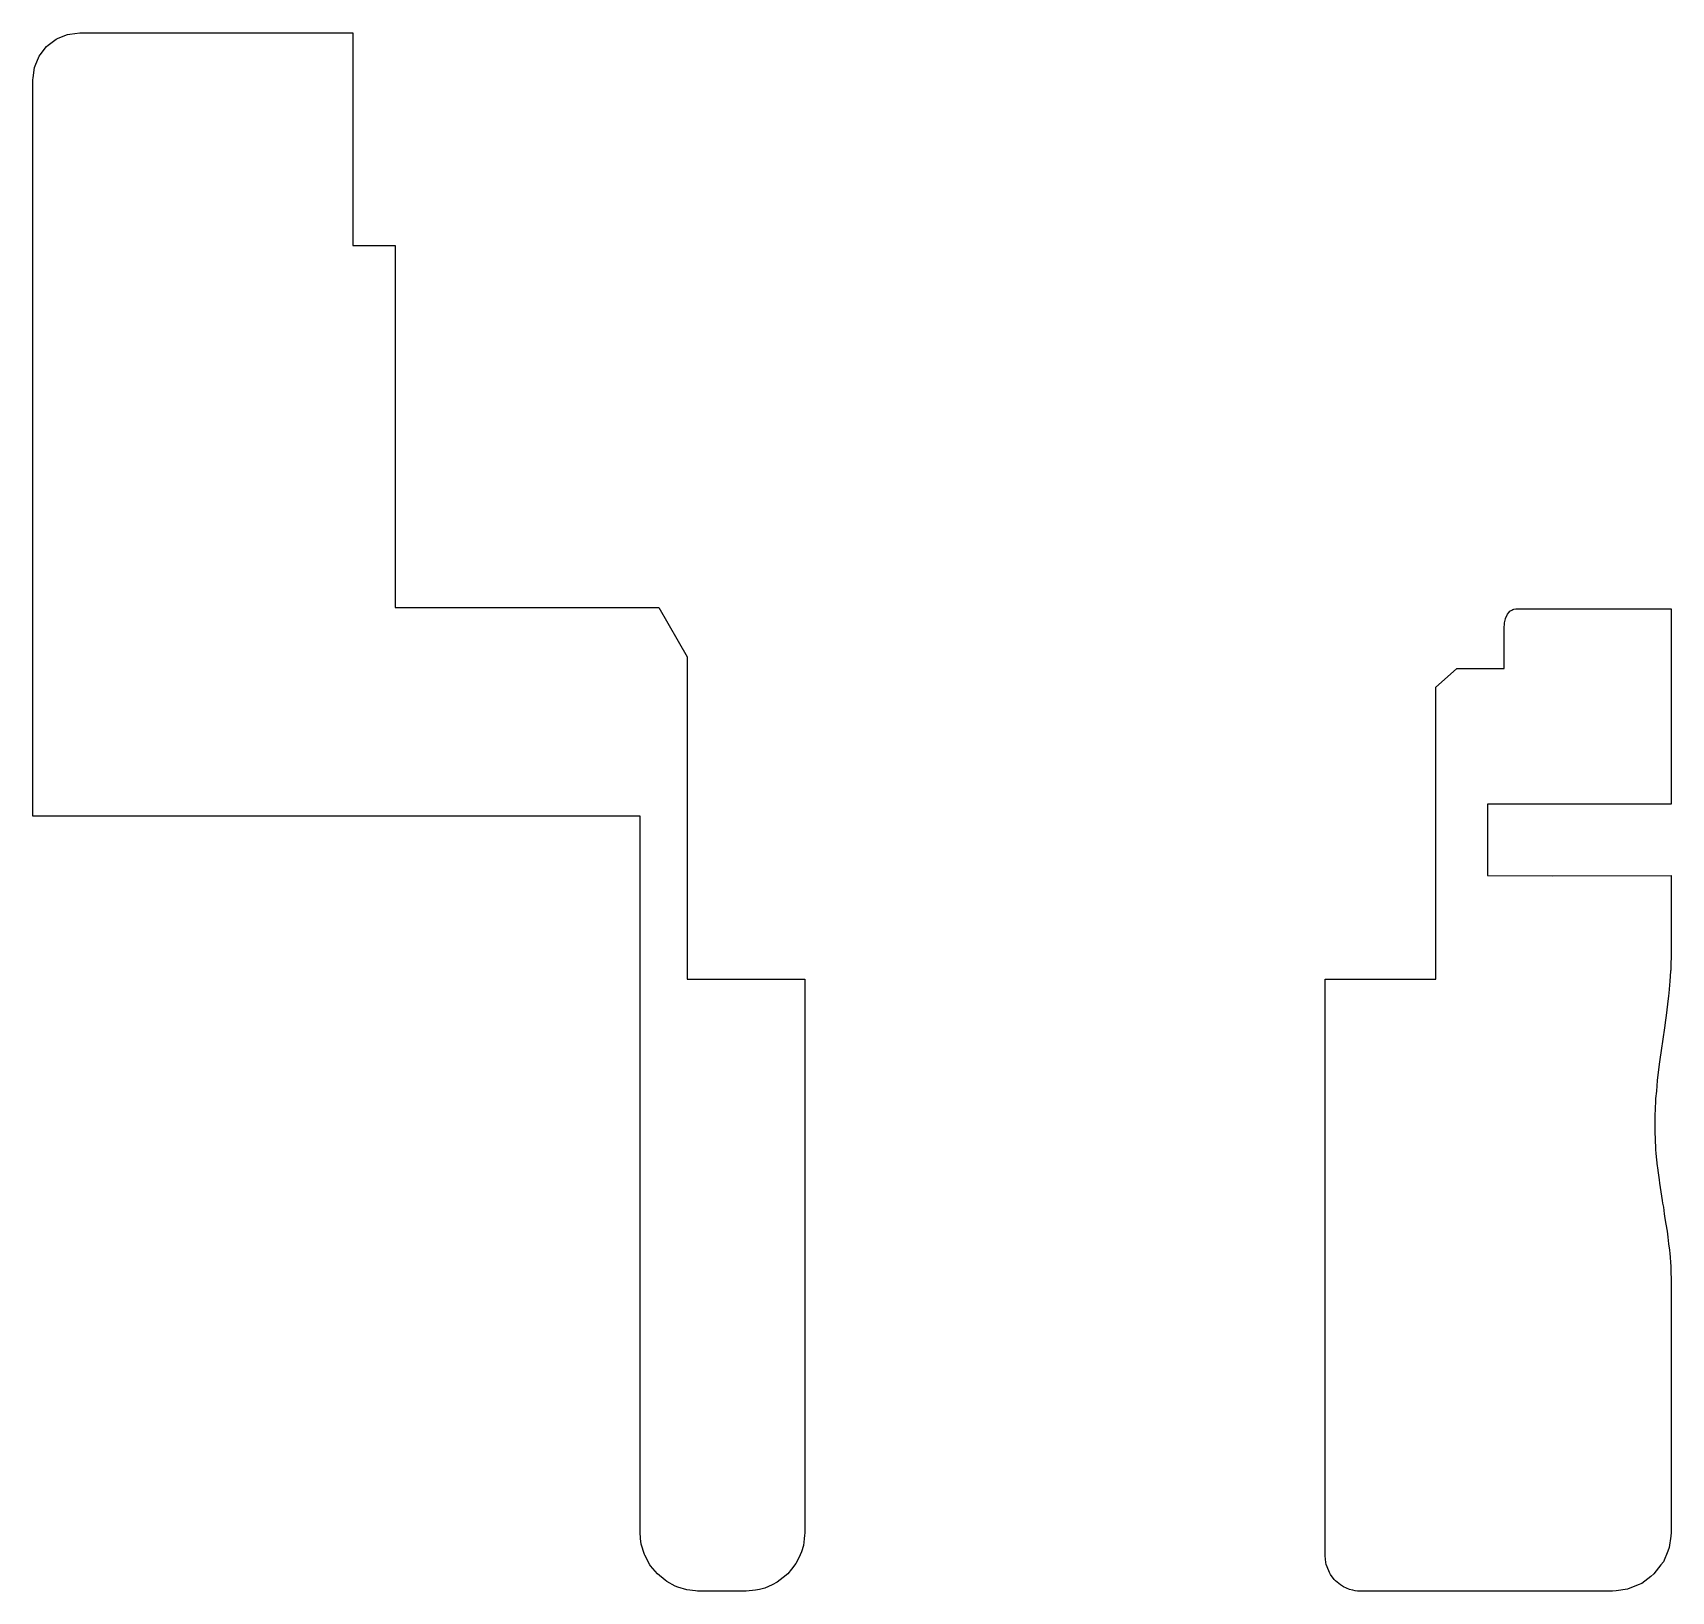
# Model space of a CAD drawing. Header units: metres. Extents: x 2.4 to 72, y -16 to 50.2.
import ezdxf

# ---------------------------------------------------------------- set-up
doc = ezdxf.new("R2010")
doc.units = ezdxf.units.M

msp = doc.modelspace()

# ---------------------------------------------------------------- linework, layer by layer
for p, q in [((3.48, 49.965), (3.882, 50.132)), ((3.882, 50.132), (3.968, 50.143)), ((3.968, 50.143), (4.4, 50.2)), ((4.4, 50.2), (6.857, 50.2)), ((6.857, 50.2), (7.111, 50.2)), ((7.111, 50.2), (7.454, 50.2)), ((7.454, 50.2), (7.887, 50.2)), ((7.887, 50.2), (8.394, 50.2)), ((8.394, 50.2), (8.922, 50.2)), ((8.922, 50.2), (9.38, 50.2)), ((9.38, 50.2), (11.294, 50.2)), ((11.294, 50.2), (11.407, 50.2)), ((11.407, 50.2), (11.596, 50.2)), ((11.596, 50.2), (11.819, 50.2)), ((11.819, 50.2), (12.033, 50.2)), ((12.033, 50.2), (12.209, 50.2)), ((12.209, 50.2), (12.473, 50.2)), ((12.473, 50.2), (12.648, 50.2)), ((12.648, 50.2), (12.772, 50.2)), ((12.772, 50.2), (14.007, 50.2)), ((14.007, 50.2), (14.189, 50.2)), ((14.189, 50.2), (16, 50.2)), ((16, 50.2), (16, 49.358)), ((2.72, 49.268), (2.986, 49.614)), ((2.986, 49.614), (3.054, 49.667)), ((3.054, 49.667), (3.4, 49.932)), ((3.4, 49.932), (3.48, 49.965)), ((2.468, 48.718), (2.501, 48.797)), ((2.501, 48.797), (2.668, 49.2)), ((2.668, 49.2), (2.72, 49.268)), ((16, 49.358), (16, 45.2)), ((2.4, 48.2), (2.411, 48.286)), ((2.4, 47.704), (2.4, 48.2)), ((2.411, 48.286), (2.468, 48.718)), ((2.4, 43.954), (2.4, 47.704)), ((16, 45.2), (16, 44.04)), ((2.4, 43.483), (2.4, 43.954)), ((16, 44.04), (16, 43.89)), ((16, 43.89), (16, 42.662)), ((2.4, 43.39), (2.4, 43.483)), ((2.4, 43.297), (2.4, 43.39)), ((2.4, 42.848), (2.4, 43.297)), ((2.4, 42.754), (2.4, 42.848)), ((2.4, 41.2), (2.4, 42.754)), ((16, 42.662), (16, 42.564)), ((16, 42.564), (16, 41.204)), ((2.4, 40.789), (2.4, 41.2)), ((16, 41.204), (16, 41.2)), ((16, 41.2), (16, 41.161)), ((16, 41.161), (17.749, 41.161)), ((17.749, 41.161), (17.8, 41.161)), ((17.8, 41.161), (17.8, 40.312)), ((2.4, 40.448), (2.4, 40.789)), ((2.4, 40.192), (2.4, 40.448)), ((2.4, 36.272), (2.4, 40.192)), ((17.8, 40.312), (17.8, 39.813)), ((17.8, 39.813), (17.8, 25.785)), ((2.4, 36.033), (2.4, 36.272)), ((2.4, 35.863), (2.4, 36.033)), ((2.4, 33.545), (2.4, 35.863)), ((2.4, 28.685), (2.4, 33.545)), ((2.4, 24.656), (2.4, 28.685)), ((17.8, 25.785), (17.8, 25.785)), ((17.8, 25.785), (29, 25.785)), ((29, 25.785), (30.2, 23.692)), ((29, 25.785), (29, 25.785)), ((64.901, 24.923), (64.914, 25.098)), ((64.914, 25.098), (64.917, 25.131)), ((64.917, 25.135), (64.96, 25.304)), ((64.917, 25.131), (64.917, 25.135)), ((64.96, 25.304), (64.967, 25.33)), ((64.967, 25.33), (65.028, 25.459)), ((65.028, 25.459), (65.046, 25.497)), ((65.046, 25.497), (65.118, 25.586)), ((65.118, 25.586), (65.15, 25.625)), ((65.15, 25.625), (65.227, 25.676)), ((65.227, 25.676), (65.271, 25.705)), ((65.271, 25.705), (65.321, 25.717)), ((65.321, 25.717), (65.4, 25.734)), ((65.4, 25.734), (68.194, 25.736)), ((68.194, 25.736), (72, 25.736)), ((72, 25.736), (72, 24.728)), ((2.4, 16.918), (2.4, 24.656)), ((64.9, 24.913), (64.901, 24.923)), ((64.9, 23.2), (64.9, 24.913)), ((72, 24.728), (72, 19.422)), ((30.2, 23.692), (30.2, 15)), ((62.363, 22.727), (62.888, 23.2)), ((62.888, 23.2), (63.462, 23.2)), ((63.462, 23.2), (64.465, 23.2)), ((64.465, 23.2), (64.9, 23.2)), ((62, 22.4), (62.363, 22.727)), ((62, 17.373), (62, 22.4)), ((72, 19.422), (72, 17.431)), ((64.904, 17.431), (64.2, 17.431)), ((64.2, 17.431), (64.2, 17.302)), ((72, 17.431), (64.904, 17.431)), ((13.8, 16.918), (2.4, 16.918)), ((28.2, 16.918), (13.8, 16.918)), ((28.2, 15), (28.2, 16.918)), ((62, 16.97), (62, 17.373)), ((62, 16.674), (62, 16.97)), ((64.2, 17.302), (64.2, 17.173)), ((64.2, 17.173), (64.2, 17.09)), ((64.2, 17.09), (64.2, 16.635)), ((62, 15.186), (62, 16.674)), ((64.2, 16.635), (64.2, 16.466)), ((64.2, 16.466), (64.2, 16.237)), ((64.2, 16.237), (64.2, 16.056)), ((64.2, 16.056), (64.2, 15.891)), ((64.2, 15.891), (64.2, 15.724)), ((64.2, 15.724), (64.2, 15.544)), ((64.2, 15.544), (64.2, 15.308)), ((28.2, 12.369), (28.2, 15)), ((30.2, 15), (30.2, 12.651)), ((62, 14.89), (62, 15.186)), ((62, 14.503), (62, 14.89)), ((64.2, 15.308), (64.2, 15.141)), ((64.2, 15.141), (64.2, 14.664)), ((64.2, 14.664), (64.2, 14.591)), ((62, 14.085), (62, 14.503)), ((62, 13.688), (62, 14.085)), ((64.2, 14.591), (64.2, 14.398)), ((64.2, 14.398), (66.956, 14.392)), ((66.956, 14.392), (72, 14.401)), ((72, 14.401), (72, 13.047)), ((62, 13.348), (62, 13.688)), ((62, 10), (62, 13.348)), ((30.2, 12.651), (30.2, 12.65)), ((30.2, 12.65), (30.2, 12.393)), ((72, 13.047), (72, 12.202)), ((28.2, 12.097), (28.2, 12.369)), ((28.2, 10.228), (28.2, 12.097)), ((30.2, 12.393), (30.2, 12.392)), ((30.2, 12.392), (30.2, 12.136)), ((30.2, 12.136), (30.2, 12.134)), ((30.2, 12.134), (30.2, 11.896)), ((30.2, 11.896), (30.2, 11.894)), ((30.2, 11.894), (30.2, 11.69)), ((72, 12.202), (72, 11.155)), ((30.2, 11.69), (30.2, 11.688)), ((30.2, 11.688), (30.2, 11.533)), ((30.2, 11.533), (30.2, 11.495)), ((30.2, 11.495), (30.2, 10)), ((72, 11.155), (71.978, 10.434)), ((28.2, 9.706), (28.2, 10.228)), ((30.2, 10), (30.838, 10)), ((30.838, 10), (35.2, 10)), ((35.2, 10), (35.2, 9.491)), ((57.3, 9.125), (57.3, 10)), ((57.3, 10), (60.067, 10)), ((60.067, 10), (62, 10)), ((71.942, 9.917), (71.9, 9.402)), ((71.976, 10.332), (71.942, 9.917)), ((71.977, 10.375), (71.976, 10.332)), ((71.978, 10.434), (71.977, 10.375)), ((28.2, 9.479), (28.2, 9.706)), ((28.2, 9.165), (28.2, 9.479)), ((28.2, 8.773), (28.2, 9.165)), ((35.2, 9.491), (35.2, 6.499)), ((57.3, 8.535), (57.3, 9.125)), ((71.885, 9.292), (71.771, 8.347)), ((71.9, 9.402), (71.885, 9.292)), ((28.2, 8.366), (28.2, 8.773)), ((28.2, 8.075), (28.2, 8.366)), ((57.3, 7.774), (57.3, 8.535)), ((28.2, -11.759), (28.2, 8.075)), ((57.3, 6.872), (57.3, 7.774)), ((71.724, 8.035), (71.623, 7.349)), ((71.759, 8.275), (71.724, 8.035)), ((71.771, 8.347), (71.759, 8.275)), ((71.59, 7.069), (71.499, 6.493)), ((71.623, 7.349), (71.59, 7.069)), ((35.2, 6.499), (35.2, 5.576)), ((57.3, 5.913), (57.3, 6.872)), ((71.499, 6.493), (71.435, 5.942)), ((35.2, 5.576), (35.2, 4.479)), ((57.3, 5.025), (57.3, 5.913)), ((71.405, 5.689), (71.37, 5.242)), ((71.435, 5.942), (71.405, 5.689)), ((57.3, 4.338), (57.3, 5.025)), ((71.337, 4.924), (71.332, 4.811)), ((71.37, 5.242), (71.337, 4.924)), ((35.2, 4.479), (35.2, 3.28)), ((57.3, -3.586), (57.3, 4.338)), ((71.332, 4.811), (71.299, 4.187)), ((71.299, 4.187), (71.3, 3.957)), ((71.3, 3.957), (71.3, 3.468)), ((35.2, 3.28), (35.2, 2.115)), ((71.3, 3.468), (71.312, 3.232)), ((71.312, 3.232), (71.336, 2.758)), ((35.2, 2.115), (35.2, 1.157)), ((71.336, 2.758), (71.353, 2.591)), ((71.353, 2.591), (71.406, 2.049)), ((71.406, 2.049), (71.413, 2.004)), ((71.413, 2.004), (71.433, 1.868)), ((71.433, 1.868), (71.481, 1.471)), ((71.481, 1.471), (71.497, 1.332)), ((35.2, 1.157), (35.2, -6.424)), ((71.497, 1.332), (71.554, 0.97)), ((71.554, 0.97), (71.61, 0.598)), ((71.61, 0.598), (71.632, 0.485)), ((71.632, 0.485), (71.665, 0.308)), ((71.665, 0.308), (71.705, 0.03)), ((71.705, 0.03), (71.732, -0.162)), ((71.732, -0.162), (71.774, -0.41)), ((71.774, -0.41), (71.823, -0.707)), ((71.823, -0.707), (71.839, -0.839)), ((71.839, -0.839), (71.853, -0.96)), ((71.839, -0.839), (71.839, -0.839)), ((71.853, -0.96), (71.891, -1.246)), ((71.891, -1.246), (71.926, -1.514)), ((71.926, -1.514), (71.936, -1.648)), ((71.936, -1.648), (71.949, -1.809)), ((71.949, -1.809), (71.968, -2.033)), ((71.968, -2.033), (71.983, -2.198)), ((71.983, -2.198), (71.988, -2.405)), ((71.988, -2.405), (72, -2.786)), ((72, -2.786), (72, -3.779)), ((57.3, -4.882), (57.3, -3.586)), ((72, -3.779), (72, -6.502)), ((57.3, -6.246), (57.3, -4.882)), ((57.3, -7.519), (57.3, -6.246)), ((35.2, -6.424), (35.2, -7.371)), ((72, -6.502), (72, -7.673)), ((35.2, -7.371), (35.2, -8.45)), ((57.3, -8.611), (57.3, -7.519)), ((72, -7.673), (72, -8.942)), ((35.2, -8.45), (35.2, -9.512)), ((57.3, -9.496), (57.3, -8.611)), ((72, -8.942), (72, -9.855)), ((35.2, -9.512), (35.2, -10.448)), ((57.3, -10.182), (57.3, -9.496)), ((57.3, -10.696), (57.3, -10.182)), ((72, -9.855), (72, -10.384)), ((72, -10.384), (72, -10.845)), ((35.2, -10.448), (35.2, -11.209)), ((57.3, -11.07), (57.3, -10.696)), ((57.3, -11.301), (57.3, -11.07)), ((72, -10.845), (72, -11.198)), ((28.2, -12.042), (28.2, -11.759)), ((35.2, -11.209), (35.2, -11.79)), ((35.2, -11.79), (35.2, -12.21)), ((57.3, -11.572), (57.3, -11.301)), ((57.3, -11.783), (57.3, -11.572)), ((57.3, -14.177), (57.3, -11.783)), ((72, -11.198), (72, -11.46)), ((72, -11.46), (72, -11.738)), ((72, -11.738), (72, -11.788)), ((72, -11.788), (72, -13.5)), ((28.2, -12.393), (28.2, -12.042)), ((28.2, -12.713), (28.2, -12.393)), ((35.2, -12.21), (35.2, -12.498)), ((35.2, -12.498), (35.2, -12.682)), ((28.2, -12.958), (28.2, -12.713)), ((28.2, -13.129), (28.2, -12.958)), ((28.2, -13.244), (28.2, -13.129)), ((35.2, -12.682), (35.2, -12.786)), ((35.2, -12.786), (35.2, -13.5)), ((28.2, -13.319), (28.2, -13.244)), ((28.2, -13.366), (28.2, -13.319)), ((28.2, -13.395), (28.2, -13.366)), ((28.2, -13.412), (28.2, -13.395)), ((28.2, -13.5), (28.2, -13.412)), ((28.212, -13.741), (28.2, -13.5)), ((28.212, -13.745), (28.212, -13.741)), ((28.214, -13.758), (28.212, -13.745)), ((28.249, -13.994), (28.214, -13.758)), ((35.157, -13.917), (35.136, -14.056)), ((35.164, -13.775), (35.157, -13.917)), ((35.184, -13.618), (35.164, -13.775)), ((35.198, -13.531), (35.184, -13.618)), ((35.2, -13.5), (35.198, -13.531)), ((71.978, -13.665), (71.915, -14.147)), ((72, -13.5), (71.978, -13.665)), ((28.385, -14.441), (28.249, -13.994)), ((28.398, -14.472), (28.385, -14.441)), ((28.615, -14.879), (28.398, -14.472)), ((34.946, -14.586), (34.818, -14.825)), ((35.056, -14.32), (34.946, -14.586)), ((35.136, -14.056), (35.056, -14.32)), ((57.3, -14.219), (57.3, -14.177)), ((57.3, -14.5), (57.3, -14.219)), ((57.331, -14.778), (57.3, -14.5)), ((71.851, -14.301), (71.665, -14.75)), ((71.915, -14.147), (71.851, -14.301)), ((28.644, -14.916), (28.615, -14.879)), ((28.932, -15.268), (28.644, -14.916)), ((29.261, -15.537), (28.932, -15.268)), ((34.468, -15.268), (34.279, -15.423)), ((34.637, -15.062), (34.468, -15.268)), ((34.818, -14.825), (34.637, -15.062)), ((57.346, -14.865), (57.331, -14.778)), ((57.379, -14.966), (57.346, -14.865)), ((57.478, -15.206), (57.379, -14.966)), ((57.526, -15.289), (57.478, -15.206)), ((57.688, -15.499), (57.526, -15.289)), ((71.268, -15.268), (71.136, -15.369)), ((71.564, -14.882), (71.268, -15.268)), ((71.665, -14.75), (71.564, -14.882)), ((29.33, -15.59), (29.261, -15.537)), ((29.694, -15.786), (29.33, -15.59)), ((29.795, -15.827), (29.694, -15.786)), ((30.18, -15.944), (29.795, -15.827)), ((30.549, -15.98), (30.18, -15.944)), ((30.642, -15.994), (30.549, -15.98)), ((30.7, -16), (30.642, -15.994)), ((32.279, -16), (30.7, -16)), ((32.7, -16), (32.279, -16)), ((33.102, -15.96), (32.7, -16)), ((33.275, -15.932), (33.102, -15.96)), ((33.494, -15.865), (33.275, -15.932)), ((33.811, -15.734), (33.494, -15.865)), ((34.019, -15.622), (33.811, -15.734)), ((34.279, -15.423), (34.019, -15.622)), ((57.742, -15.563), (57.688, -15.499)), ((57.957, -15.728), (57.742, -15.563)), ((58.08, -15.815), (57.957, -15.728)), ((58.34, -15.923), (58.08, -15.815)), ((58.465, -15.959), (58.34, -15.923)), ((58.481, -15.961), (58.465, -15.959)), ((58.58, -15.978), (58.481, -15.961)), ((58.666, -15.994), (58.58, -15.978)), ((58.677, -15.995), (58.666, -15.994)), ((58.688, -15.996), (58.677, -15.995)), ((58.738, -15.999), (58.688, -15.996)), ((58.75, -15.999), (58.738, -15.999)), ((58.8, -16), (58.75, -15.999)), ((68.238, -16), (58.8, -16)), ((69.5, -16), (68.238, -16)), ((69.665, -15.978), (69.5, -16)), ((70.147, -15.915), (69.665, -15.978)), ((70.596, -15.729), (70.147, -15.915)), ((70.75, -15.665), (70.596, -15.729)), ((71.136, -15.369), (70.75, -15.665))]:
    msp.add_line(p, q)

doc.saveas('drawing.dxf')
